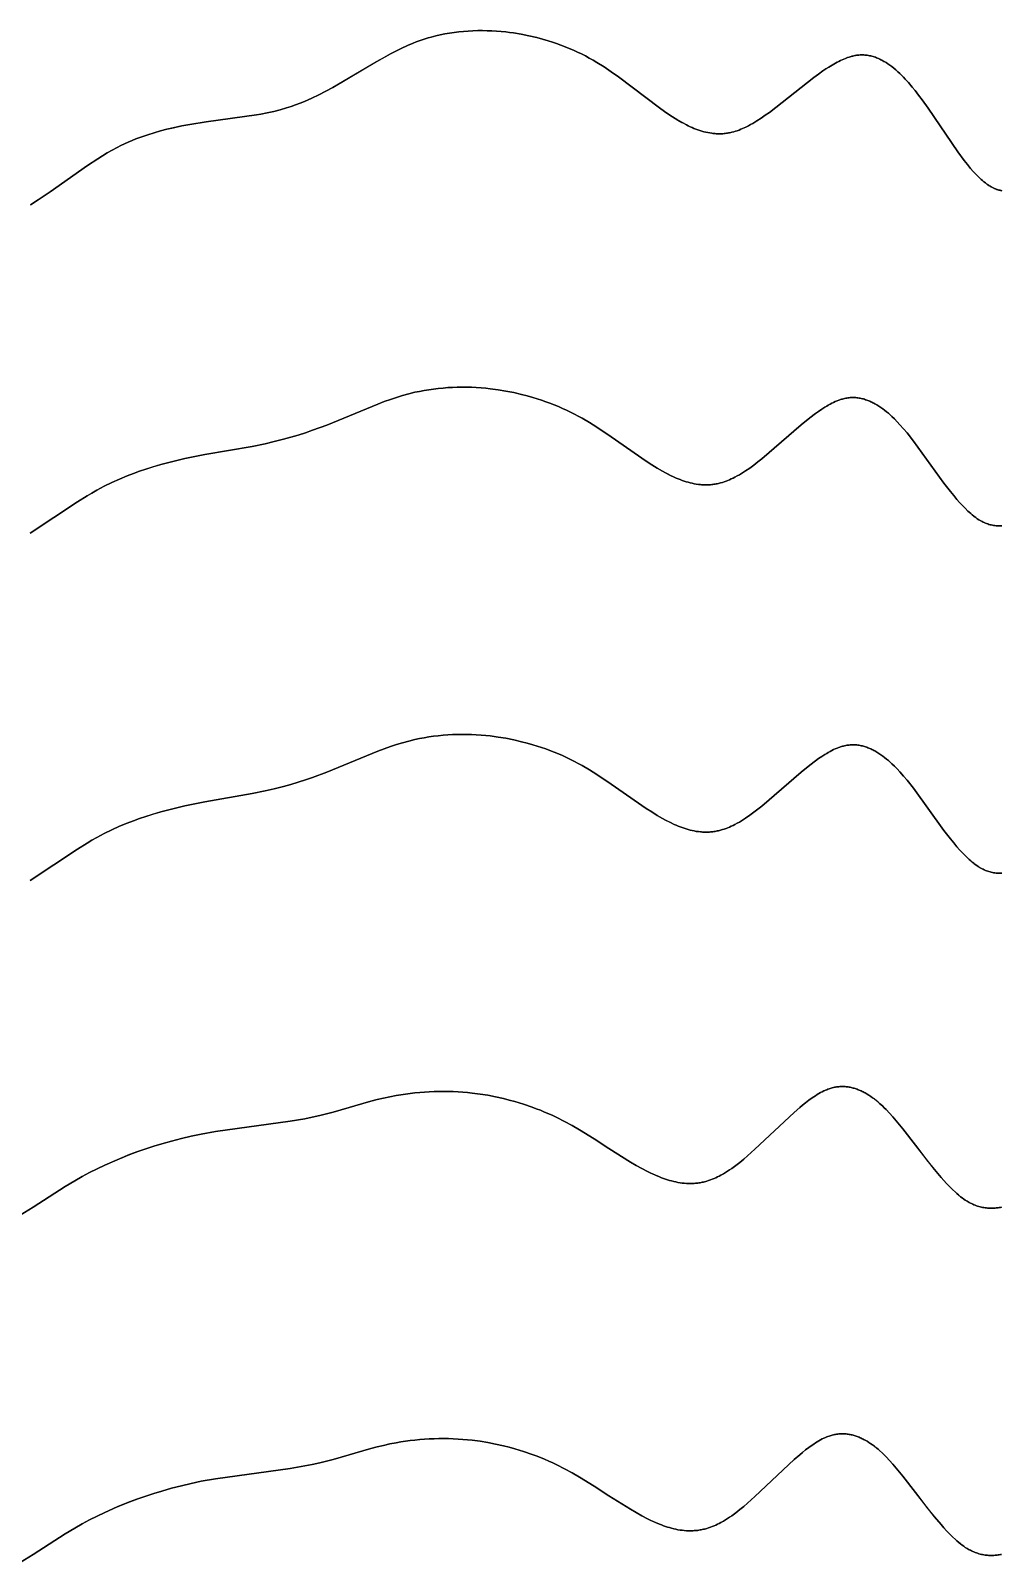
# Model space of a CAD drawing. Header units: feet. Extents: x 0 to 1.5, y 93.18 to 96.08.
# Drawn here: x 0.9375 to 1.125, y 95.3864 to 95.6825 of the extents above; entities that cross this region are included whole.
import ezdxf

# ---------------------------------------------------------------- set-up
doc = ezdxf.new("R2010")
doc.units = ezdxf.units.FT
doc.header["$MEASUREMENT"] = 0
doc.layers.add('Default', color=7, linetype='Continuous', true_color=0x000000)

msp = doc.modelspace()

# ---------------------------------------------------------------- linework, layer by layer
at = {"layer": 'Default'}
for points in [[(0.93744, 95.64878), (0.93898, 95.64976), (0.94126, 95.65129), (0.94851, 95.65638), (0.95045, 95.65767), (0.95136, 95.65825), (0.95229, 95.65881), (0.95323, 95.65935), (0.95418, 95.65987), (0.9549, 95.66023), (0.95562, 95.66058), (0.95636, 95.66091), (0.9571, 95.66123), (0.95784, 95.66153), (0.95859, 95.66181), (0.95935, 95.66208), (0.96011, 95.66234), (0.96133, 95.66272), (0.96256, 95.66307), (0.96379, 95.66339), (0.96512, 95.6637), (0.96669, 95.66404), (0.96826, 95.66433), (0.97142, 95.66485), (0.98111, 95.66619), (0.98196, 95.66633), (0.98321, 95.66657), (0.98446, 95.66685), (0.98569, 95.66716), (0.98692, 95.66752), (0.9878, 95.6678), (0.98867, 95.6681), (0.98953, 95.66842), (0.99038, 95.66877), (0.99109, 95.66907), (0.99179, 95.66938), (0.99317, 95.67004), (0.99452, 95.67073), (0.99587, 95.67147), (1.00431, 95.67646), (1.00611, 95.67748), (1.00701, 95.67797), (1.00793, 95.67845), (1.00909, 95.67903), (1.01027, 95.67956), (1.01141, 95.68004), (1.01198, 95.68026), (1.01255, 95.68047), (1.01313, 95.68067), (1.01371, 95.68086), (1.0143, 95.68104), (1.01489, 95.68121), (1.01575, 95.68143), (1.01663, 95.68164), (1.01751, 95.68181), (1.01841, 95.68197), (1.01931, 95.6821), (1.02021, 95.68221), (1.02112, 95.6823), (1.02203, 95.68237), (1.02294, 95.68242), (1.02386, 95.68245), (1.02477, 95.68245), (1.02568, 95.68244), (1.02658, 95.68241), (1.02748, 95.68236), (1.02838, 95.68228), (1.02927, 95.6822), (1.03001, 95.6821), (1.03076, 95.682), (1.03224, 95.68176), (1.03375, 95.68145), (1.03525, 95.6811), (1.03635, 95.68081), (1.03744, 95.68049), (1.03827, 95.68023), (1.03909, 95.67995), (1.03991, 95.67966), (1.04073, 95.67935), (1.04153, 95.67903), (1.04233, 95.67868), (1.04312, 95.67832), (1.0439, 95.67794), (1.04466, 95.67756), (1.0454, 95.67716), (1.04613, 95.67674), (1.04685, 95.67632), (1.04827, 95.67543), (1.04966, 95.6745), (1.05102, 95.67354), (1.05894, 95.66756), (1.05995, 95.66683), (1.06098, 95.66613), (1.062, 95.66547), (1.06251, 95.66516), (1.06331, 95.6647), (1.06346, 95.66461), (1.06417, 95.66424), (1.06453, 95.66406), (1.06489, 95.66389), (1.06526, 95.66373), (1.06563, 95.66357), (1.066, 95.66342), (1.06637, 95.66328), (1.06675, 95.66315), (1.06714, 95.66303), (1.06752, 95.66292), (1.06791, 95.66283), (1.0683, 95.66274), (1.0687, 95.66267), (1.0691, 95.66261), (1.0693, 95.66259), (1.0695, 95.66256), (1.06971, 95.66255), (1.06993, 95.66253), (1.07015, 95.66252), (1.07037, 95.66252), (1.07058, 95.66252), (1.0708, 95.66252), (1.07102, 95.66253), (1.07123, 95.66254), (1.07145, 95.66256), (1.07166, 95.66258), (1.07188, 95.66261), (1.07209, 95.66264), (1.0723, 95.66268), (1.07252, 95.66272), (1.07273, 95.66276), (1.07295, 95.66281), (1.0733, 95.66291), (1.07364, 95.66301), (1.07399, 95.66312), (1.07433, 95.66324), (1.07467, 95.66338), (1.075, 95.66352), (1.07533, 95.66366), (1.07566, 95.66382), (1.07616, 95.66407), (1.07656, 95.66429), (1.07697, 95.66452), (1.07738, 95.66476), (1.07779, 95.66501), (1.0786, 95.66554), (1.0794, 95.66609), (1.08019, 95.66666), (1.0888, 95.67342), (1.08966, 95.67405), (1.09053, 95.67466), (1.0911, 95.67504), (1.09168, 95.67542), (1.0923, 95.6758), (1.09294, 95.67616), (1.09326, 95.67634), (1.09359, 95.67651), (1.09391, 95.67667), (1.09424, 95.67682), (1.09458, 95.67697), (1.09492, 95.6771), (1.09526, 95.67723), (1.09561, 95.67735), (1.09578, 95.67741), (1.09596, 95.67746), (1.09614, 95.67751), (1.09632, 95.67755), (1.0965, 95.67759), (1.09668, 95.67763), (1.09685, 95.67766), (1.09703, 95.67769), (1.09727, 95.67772), (1.0975, 95.67774), (1.09773, 95.67776), (1.09796, 95.67776), (1.09819, 95.67776), (1.09842, 95.67776), (1.09865, 95.67774), (1.09888, 95.67772), (1.0991, 95.67769), (1.09933, 95.67766), (1.09955, 95.67761), (1.09978, 95.67756), (1.1, 95.67751), (1.10022, 95.67744), (1.10044, 95.67737), (1.10067, 95.6773), (1.10088, 95.67722), (1.10109, 95.67713), (1.1013, 95.67704), (1.10151, 95.67695), (1.10172, 95.67684), (1.10192, 95.67674), (1.10212, 95.67663), (1.10232, 95.67652), (1.10252, 95.6764), (1.10272, 95.67628), (1.1031, 95.67603), (1.10347, 95.67576), (1.10384, 95.67549), (1.10424, 95.67518), (1.10462, 95.67485), (1.10501, 95.67452), (1.10538, 95.67417), (1.10574, 95.67382), (1.1061, 95.67346), (1.10645, 95.6731), (1.10708, 95.6724), (1.1078, 95.67156), (1.10834, 95.67089), (1.10902, 95.67001), (1.10969, 95.66911), (1.11084, 95.66748), (1.11657, 95.65904), (1.1178, 95.65738), (1.11843, 95.65659), (1.11907, 95.65583), (1.11957, 95.65526), (1.12008, 95.65471), (1.12058, 95.65421), (1.12084, 95.65396), (1.1211, 95.65371), (1.12137, 95.65348), (1.12164, 95.65325), (1.12192, 95.65302), (1.12221, 95.65281), (1.12232, 95.65273), (1.12259, 95.65255), (1.12273, 95.65246), (1.12287, 95.65237), (1.12301, 95.65229), (1.12316, 95.65221), (1.12331, 95.65213), (1.12345, 95.65205), (1.12366, 95.65196), (1.12377, 95.65191), (1.12387, 95.65187), (1.12398, 95.65182), (1.12409, 95.65178), (1.1242, 95.65175), (1.1243, 95.65171), (1.12441, 95.65168), (1.12452, 95.65164), (1.12463, 95.65161), (1.12474, 95.65159), (1.12485, 95.65156), (1.12496, 95.65154), (1.12507, 95.65152)], [(1.12507, 95.65152), (1.12496, 95.65154), (1.12485, 95.65156), (1.12474, 95.65159), (1.12463, 95.65161), (1.12452, 95.65164), (1.12441, 95.65168), (1.1243, 95.65171), (1.1242, 95.65175), (1.12409, 95.65178), (1.12398, 95.65182), (1.12387, 95.65187), (1.12377, 95.65191), (1.12366, 95.65196), (1.12345, 95.65205), (1.12331, 95.65213), (1.12316, 95.65221), (1.12301, 95.65229), (1.12287, 95.65237), (1.12273, 95.65246), (1.12259, 95.65255), (1.12232, 95.65273), (1.12221, 95.65281), (1.12192, 95.65302), (1.12164, 95.65325), (1.12137, 95.65348), (1.1211, 95.65371), (1.12084, 95.65396), (1.12058, 95.65421), (1.12008, 95.65471), (1.11957, 95.65526), (1.11907, 95.65583), (1.11843, 95.65659), (1.1178, 95.65738), (1.11657, 95.65904), (1.11084, 95.66748), (1.10969, 95.66911), (1.10902, 95.67001), (1.10834, 95.67089), (1.1078, 95.67156), (1.10708, 95.6724), (1.10645, 95.6731), (1.1061, 95.67346), (1.10574, 95.67382), (1.10538, 95.67417), (1.10501, 95.67452), (1.10462, 95.67485), (1.10424, 95.67518), (1.10384, 95.67549), (1.10347, 95.67576), (1.1031, 95.67603), (1.10272, 95.67628), (1.10252, 95.6764), (1.10232, 95.67652), (1.10212, 95.67663), (1.10192, 95.67674), (1.10172, 95.67684), (1.10151, 95.67695), (1.1013, 95.67704), (1.10109, 95.67713), (1.10088, 95.67722), (1.10067, 95.6773), (1.10044, 95.67737), (1.10022, 95.67744), (1.1, 95.67751), (1.09978, 95.67756), (1.09955, 95.67761), (1.09933, 95.67766), (1.0991, 95.67769), (1.09888, 95.67772), (1.09865, 95.67774), (1.09842, 95.67776), (1.09819, 95.67776), (1.09796, 95.67776), (1.09773, 95.67776), (1.0975, 95.67774), (1.09727, 95.67772), (1.09703, 95.67769), (1.09685, 95.67766), (1.09668, 95.67763), (1.0965, 95.67759), (1.09632, 95.67755), (1.09614, 95.67751), (1.09596, 95.67746), (1.09578, 95.67741), (1.09561, 95.67735), (1.09526, 95.67723), (1.09492, 95.6771), (1.09458, 95.67697), (1.09424, 95.67682), (1.09391, 95.67667), (1.09359, 95.67651), (1.09326, 95.67634), (1.09294, 95.67616), (1.0923, 95.6758), (1.09168, 95.67542), (1.0911, 95.67504), (1.09053, 95.67466), (1.08966, 95.67405), (1.0888, 95.67342), (1.08019, 95.66666), (1.0794, 95.66609), (1.0786, 95.66554), (1.07779, 95.66501), (1.07738, 95.66476), (1.07697, 95.66452), (1.07656, 95.66429), (1.07616, 95.66407), (1.07566, 95.66382), (1.07533, 95.66366), (1.075, 95.66352), (1.07467, 95.66338), (1.07433, 95.66324), (1.07399, 95.66312), (1.07364, 95.66301), (1.0733, 95.66291), (1.07295, 95.66281), (1.07273, 95.66276), (1.07252, 95.66272), (1.0723, 95.66268), (1.07209, 95.66264), (1.07188, 95.66261), (1.07166, 95.66258), (1.07145, 95.66256), (1.07123, 95.66254), (1.07102, 95.66253), (1.0708, 95.66252), (1.07058, 95.66252), (1.07037, 95.66252), (1.07015, 95.66252), (1.06993, 95.66253), (1.06971, 95.66255), (1.0695, 95.66256), (1.0693, 95.66259), (1.0691, 95.66261), (1.0687, 95.66267), (1.0683, 95.66274), (1.06791, 95.66283), (1.06752, 95.66292), (1.06714, 95.66303), (1.06675, 95.66315), (1.06637, 95.66328), (1.066, 95.66342), (1.06563, 95.66357), (1.06526, 95.66373), (1.06489, 95.66389), (1.06453, 95.66406), (1.06417, 95.66424), (1.06346, 95.66461), (1.06301, 95.66486), (1.06251, 95.66516), (1.062, 95.66547), (1.06098, 95.66613), (1.05995, 95.66683), (1.05894, 95.66756), (1.05102, 95.67354), (1.04966, 95.6745), (1.04827, 95.67543), (1.04685, 95.67632), (1.04613, 95.67674), (1.0454, 95.67716), (1.04466, 95.67756), (1.0439, 95.67794), (1.04312, 95.67832), (1.04233, 95.67868), (1.04153, 95.67903), (1.04073, 95.67935), (1.03991, 95.67966), (1.03909, 95.67995), (1.03827, 95.68023), (1.03744, 95.68049), (1.03635, 95.68081), (1.03525, 95.6811), (1.03375, 95.68145), (1.03224, 95.68176), (1.03076, 95.682), (1.03001, 95.6821), (1.02927, 95.6822), (1.02838, 95.68228), (1.02748, 95.68236), (1.02658, 95.68241), (1.02568, 95.68244), (1.02477, 95.68245), (1.02386, 95.68245), (1.02294, 95.68242), (1.02203, 95.68237), (1.02112, 95.6823), (1.02021, 95.68221), (1.01931, 95.6821), (1.01841, 95.68197), (1.01751, 95.68181), (1.01663, 95.68164), (1.01575, 95.68143), (1.01489, 95.68121), (1.0143, 95.68104), (1.01371, 95.68086), (1.01313, 95.68067), (1.01255, 95.68047), (1.01198, 95.68026), (1.01141, 95.68004), (1.01027, 95.67956), (1.00909, 95.67903), (1.00793, 95.67845), (1.00701, 95.67797), (1.00611, 95.67748), (1.00352, 95.676), (0.99587, 95.67147), (0.99452, 95.67073), (0.99317, 95.67004), (0.99179, 95.66938), (0.99109, 95.66907), (0.99038, 95.66877), (0.98953, 95.66842), (0.98867, 95.6681), (0.9878, 95.6678), (0.98692, 95.66752), (0.98569, 95.66716), (0.98446, 95.66685), (0.98321, 95.66657), (0.98196, 95.66633), (0.98111, 95.66619), (0.97142, 95.66485), (0.96826, 95.66433), (0.96669, 95.66404), (0.96503, 95.66368), (0.96379, 95.66339), (0.96256, 95.66307), (0.96133, 95.66272), (0.96011, 95.66234), (0.95935, 95.66208), (0.95859, 95.66181), (0.95784, 95.66153), (0.9571, 95.66123), (0.95636, 95.66091), (0.95562, 95.66058), (0.9549, 95.66023), (0.95418, 95.65987), (0.95323, 95.65935), (0.95229, 95.65881), (0.95136, 95.65825), (0.95045, 95.65767), (0.94851, 95.65638), (0.94126, 95.65129), (0.93898, 95.64976), (0.93744, 95.64878)], [(0.93738, 95.58532), (0.94656, 95.59137), (0.94839, 95.59253), (0.94932, 95.59309), (0.95026, 95.59363), (0.95098, 95.59402), (0.9517, 95.5944), (0.95315, 95.59511), (0.95463, 95.59578), (0.95613, 95.5964), (0.95734, 95.59686), (0.95855, 95.5973), (0.95977, 95.5977), (0.96108, 95.59812), (0.96263, 95.59857), (0.96418, 95.59899), (0.96731, 95.59974), (0.97116, 95.60052), (0.98029, 95.60211), (0.98279, 95.60262), (0.98456, 95.60302), (0.98631, 95.60347), (0.98777, 95.60387), (0.98919, 95.6043), (0.99058, 95.60475), (0.99196, 95.60522), (0.99471, 95.60623), (1.00457, 95.61028), (1.00577, 95.61075), (1.00699, 95.61119), (1.00816, 95.61158), (1.00934, 95.61194), (1.01053, 95.61226), (1.01174, 95.61255), (1.01262, 95.61274), (1.01351, 95.6129), (1.01441, 95.61305), (1.01532, 95.61318), (1.01623, 95.61329), (1.01715, 95.61338), (1.01807, 95.61345), (1.01899, 95.6135), (1.01991, 95.61353), (1.02083, 95.61354), (1.02175, 95.61354), (1.02267, 95.61352), (1.02358, 95.61348), (1.02449, 95.61342), (1.0254, 95.61334), (1.02629, 95.61324), (1.02779, 95.61304), (1.02928, 95.6128), (1.0308, 95.61249), (1.0323, 95.61214), (1.03341, 95.61186), (1.03451, 95.61154), (1.03617, 95.61102), (1.03699, 95.61074), (1.03781, 95.61044), (1.03862, 95.61012), (1.03943, 95.60979), (1.04023, 95.60945), (1.04102, 95.60909), (1.04178, 95.60872), (1.04253, 95.60833), (1.04327, 95.60794), (1.04401, 95.60753), (1.04545, 95.60669), (1.04686, 95.60581), (1.04964, 95.60396), (1.05642, 95.59924), (1.05747, 95.59856), (1.05853, 95.5979), (1.05958, 95.59729), (1.06011, 95.597), (1.06094, 95.59657), (1.06109, 95.59649), (1.06183, 95.59615), (1.0622, 95.59598), (1.06257, 95.59583), (1.06295, 95.59568), (1.06333, 95.59553), (1.06372, 95.5954), (1.0641, 95.59528), (1.06449, 95.59516), (1.06488, 95.59505), (1.06528, 95.59496), (1.06568, 95.59488), (1.06608, 95.59481), (1.06648, 95.59475), (1.06688, 95.59471), (1.06709, 95.59469), (1.06729, 95.59468), (1.06751, 95.59466), (1.06773, 95.59466), (1.06795, 95.59466), (1.06817, 95.59466), (1.06839, 95.59467), (1.06861, 95.59468), (1.06883, 95.59469), (1.06905, 95.59471), (1.06927, 95.59474), (1.06948, 95.59477), (1.0697, 95.5948), (1.06992, 95.59484), (1.07013, 95.59488), (1.07035, 95.59493), (1.07056, 95.59498), (1.07078, 95.59504), (1.07113, 95.59514), (1.07148, 95.59525), (1.07182, 95.59537), (1.07216, 95.5955), (1.0725, 95.59565), (1.07284, 95.5958), (1.07317, 95.59595), (1.07349, 95.59612), (1.07399, 95.59638), (1.07439, 95.59661), (1.07479, 95.59685), (1.0752, 95.59711), (1.0756, 95.59737), (1.0764, 95.59792), (1.07719, 95.5985), (1.07797, 95.5991), (1.07872, 95.59971), (1.08634, 95.60625), (1.08801, 95.60761), (1.08911, 95.60845), (1.08969, 95.60886), (1.0903, 95.60928), (1.09093, 95.60969), (1.09126, 95.60988), (1.09158, 95.61007), (1.09191, 95.61026), (1.09225, 95.61043), (1.09259, 95.6106), (1.09293, 95.61075), (1.09327, 95.6109), (1.09361, 95.61103), (1.09378, 95.61109), (1.09395, 95.61115), (1.09412, 95.6112), (1.09429, 95.61125), (1.09451, 95.61131), (1.09472, 95.61136), (1.09493, 95.6114), (1.09515, 95.61144), (1.09536, 95.61147), (1.09558, 95.6115), (1.09579, 95.61152), (1.09601, 95.61153), (1.09622, 95.61154), (1.09644, 95.61154), (1.09665, 95.61153), (1.09687, 95.61152), (1.09709, 95.6115), (1.0973, 95.61147), (1.09752, 95.61144), (1.09774, 95.6114), (1.09795, 95.61136), (1.09816, 95.61131), (1.09837, 95.61126), (1.09858, 95.6112), (1.09879, 95.61113), (1.09899, 95.61106), (1.09919, 95.61098), (1.09939, 95.61091), (1.09959, 95.61082), (1.09979, 95.61073), (1.09999, 95.61064), (1.10018, 95.61054), (1.10037, 95.61044), (1.10056, 95.61034), (1.10094, 95.61013), (1.10133, 95.60988), (1.10172, 95.60963), (1.10209, 95.60936), (1.10246, 95.60908), (1.10283, 95.60879), (1.10318, 95.60849), (1.10353, 95.60819), (1.10387, 95.60788), (1.10433, 95.60744), (1.10488, 95.60687), (1.10542, 95.60629), (1.10611, 95.6055), (1.10678, 95.60469), (1.108, 95.60314), (1.11392, 95.59498), (1.11516, 95.59337), (1.11579, 95.59259), (1.11642, 95.59184), (1.11694, 95.59125), (1.11747, 95.59068), (1.11799, 95.59014), (1.11853, 95.58961), (1.11881, 95.58936), (1.11909, 95.58911), (1.11938, 95.58886), (1.11967, 95.58863), (1.11978, 95.58854), (1.12006, 95.58833), (1.12035, 95.58813), (1.12065, 95.58793), (1.1208, 95.58784), (1.12106, 95.58769), (1.12127, 95.58758), (1.12148, 95.58747), (1.1217, 95.58737), (1.12191, 95.58728), (1.12213, 95.58719), (1.12236, 95.58711), (1.12258, 95.58703), (1.12281, 95.58697), (1.12304, 95.58691), (1.12328, 95.58686), (1.12351, 95.58681), (1.12374, 95.58678), (1.12398, 95.58675), (1.12422, 95.58673), (1.12445, 95.58672), (1.12469, 95.58672), (1.12491, 95.58672), (1.12512, 95.58673)], [(1.12512, 95.58673), (1.12491, 95.58672), (1.12469, 95.58672), (1.12445, 95.58672), (1.12422, 95.58673), (1.12398, 95.58675), (1.12374, 95.58678), (1.12351, 95.58681), (1.12328, 95.58686), (1.12304, 95.58691), (1.12281, 95.58697), (1.12258, 95.58703), (1.12236, 95.58711), (1.12213, 95.58719), (1.12191, 95.58728), (1.1217, 95.58737), (1.12148, 95.58747), (1.12127, 95.58758), (1.12106, 95.58769), (1.1208, 95.58784), (1.12065, 95.58793), (1.12035, 95.58813), (1.12006, 95.58833), (1.11978, 95.58854), (1.11967, 95.58863), (1.11938, 95.58886), (1.11909, 95.58911), (1.11881, 95.58936), (1.11853, 95.58961), (1.11799, 95.59014), (1.11747, 95.59068), (1.11694, 95.59125), (1.11642, 95.59184), (1.11579, 95.59259), (1.11516, 95.59337), (1.11392, 95.59498), (1.108, 95.60314), (1.10678, 95.60469), (1.10611, 95.6055), (1.10542, 95.60629), (1.10488, 95.60687), (1.10433, 95.60744), (1.10387, 95.60788), (1.10353, 95.60819), (1.10318, 95.60849), (1.10283, 95.60879), (1.10246, 95.60908), (1.10209, 95.60936), (1.10172, 95.60963), (1.10133, 95.60988), (1.10094, 95.61013), (1.10056, 95.61034), (1.10037, 95.61044), (1.10018, 95.61054), (1.09999, 95.61064), (1.09979, 95.61073), (1.09959, 95.61082), (1.09939, 95.61091), (1.09919, 95.61098), (1.09899, 95.61106), (1.09879, 95.61113), (1.09858, 95.6112), (1.09837, 95.61126), (1.09816, 95.61131), (1.09795, 95.61136), (1.09774, 95.6114), (1.09752, 95.61144), (1.0973, 95.61147), (1.09709, 95.6115), (1.09687, 95.61152), (1.09665, 95.61153), (1.09644, 95.61154), (1.09622, 95.61154), (1.09601, 95.61153), (1.09579, 95.61152), (1.09558, 95.6115), (1.09536, 95.61147), (1.09515, 95.61144), (1.09493, 95.6114), (1.09472, 95.61136), (1.09451, 95.61131), (1.09429, 95.61125), (1.09412, 95.6112), (1.09395, 95.61115), (1.09378, 95.61109), (1.09361, 95.61103), (1.09327, 95.6109), (1.09293, 95.61075), (1.09259, 95.6106), (1.09225, 95.61043), (1.09191, 95.61026), (1.09158, 95.61007), (1.09126, 95.60988), (1.09093, 95.60969), (1.0903, 95.60928), (1.08969, 95.60886), (1.08911, 95.60845), (1.08801, 95.60761), (1.08634, 95.60625), (1.07872, 95.59971), (1.07797, 95.5991), (1.07719, 95.5985), (1.0764, 95.59792), (1.0756, 95.59737), (1.0752, 95.59711), (1.07479, 95.59685), (1.07439, 95.59661), (1.07399, 95.59638), (1.07349, 95.59612), (1.07317, 95.59595), (1.07284, 95.5958), (1.0725, 95.59565), (1.07216, 95.5955), (1.07182, 95.59537), (1.07148, 95.59525), (1.07113, 95.59514), (1.07078, 95.59504), (1.07056, 95.59498), (1.07035, 95.59493), (1.07013, 95.59488), (1.06992, 95.59484), (1.0697, 95.5948), (1.06948, 95.59477), (1.06927, 95.59474), (1.06905, 95.59471), (1.06883, 95.59469), (1.06861, 95.59468), (1.06839, 95.59467), (1.06817, 95.59466), (1.06795, 95.59466), (1.06773, 95.59466), (1.06751, 95.59466), (1.06729, 95.59468), (1.06709, 95.59469), (1.06688, 95.59471), (1.06648, 95.59475), (1.06608, 95.59481), (1.06568, 95.59488), (1.06528, 95.59496), (1.06488, 95.59505), (1.06449, 95.59516), (1.0641, 95.59528), (1.06372, 95.5954), (1.06333, 95.59553), (1.06295, 95.59568), (1.06257, 95.59583), (1.0622, 95.59598), (1.06183, 95.59615), (1.06109, 95.59649), (1.06063, 95.59672), (1.06011, 95.597), (1.05958, 95.59729), (1.05853, 95.5979), (1.05747, 95.59856), (1.05642, 95.59924), (1.04964, 95.60396), (1.04686, 95.60581), (1.04545, 95.60669), (1.04401, 95.60753), (1.04327, 95.60794), (1.04253, 95.60833), (1.04178, 95.60872), (1.04102, 95.60909), (1.04023, 95.60945), (1.03943, 95.60979), (1.03862, 95.61012), (1.03781, 95.61044), (1.03699, 95.61074), (1.03617, 95.61102), (1.03451, 95.61154), (1.03341, 95.61186), (1.0323, 95.61214), (1.0308, 95.61249), (1.02928, 95.6128), (1.02779, 95.61304), (1.02629, 95.61324), (1.0254, 95.61334), (1.02449, 95.61342), (1.02358, 95.61348), (1.02267, 95.61352), (1.02175, 95.61354), (1.02083, 95.61354), (1.01991, 95.61353), (1.01899, 95.6135), (1.01807, 95.61345), (1.01715, 95.61338), (1.01623, 95.61329), (1.01532, 95.61318), (1.01441, 95.61305), (1.01351, 95.6129), (1.01262, 95.61274), (1.01174, 95.61255), (1.01053, 95.61226), (1.00934, 95.61194), (1.00816, 95.61158), (1.00699, 95.61119), (1.00577, 95.61075), (1.00457, 95.61028), (0.99471, 95.60623), (0.99196, 95.60522), (0.99058, 95.60475), (0.98919, 95.6043), (0.98777, 95.60387), (0.98631, 95.60347), (0.98456, 95.60302), (0.98279, 95.60262), (0.98029, 95.60211), (0.97116, 95.60052), (0.96731, 95.59974), (0.96418, 95.59899), (0.96263, 95.59857), (0.961, 95.59809), (0.95977, 95.5977), (0.95855, 95.5973), (0.95734, 95.59686), (0.95613, 95.5964), (0.95463, 95.59578), (0.95315, 95.59511), (0.9517, 95.5944), (0.95098, 95.59402), (0.95026, 95.59363), (0.94932, 95.59309), (0.94839, 95.59253), (0.94656, 95.59137), (0.93738, 95.58532)], [(0.93738, 95.51821), (0.94656, 95.52425), (0.94839, 95.52542), (0.94932, 95.52598), (0.95026, 95.52652), (0.95098, 95.52691), (0.9517, 95.52729), (0.95315, 95.528), (0.95463, 95.52867), (0.95613, 95.52929), (0.95734, 95.52975), (0.95855, 95.53018), (0.95977, 95.53059), (0.96108, 95.531), (0.96263, 95.53145), (0.96418, 95.53187), (0.96731, 95.53262), (0.97116, 95.53341), (0.98029, 95.535), (0.98279, 95.5355), (0.98456, 95.53591), (0.98631, 95.53636), (0.98777, 95.53676), (0.98919, 95.53719), (0.99058, 95.53764), (0.99196, 95.53811), (0.99471, 95.53912), (1.00457, 95.54317), (1.00577, 95.54363), (1.00699, 95.54407), (1.00816, 95.54446), (1.00934, 95.54482), (1.01053, 95.54515), (1.01174, 95.54544), (1.01262, 95.54562), (1.01351, 95.54579), (1.01441, 95.54594), (1.01532, 95.54607), (1.01623, 95.54617), (1.01715, 95.54626), (1.01807, 95.54633), (1.01899, 95.54639), (1.01991, 95.54642), (1.02083, 95.54643), (1.02175, 95.54643), (1.02267, 95.5464), (1.02358, 95.54636), (1.02449, 95.5463), (1.0254, 95.54623), (1.02629, 95.54613), (1.02779, 95.54593), (1.02928, 95.54568), (1.0308, 95.54538), (1.0323, 95.54503), (1.03341, 95.54474), (1.03451, 95.54443), (1.03617, 95.54391), (1.03699, 95.54363), (1.03781, 95.54333), (1.03862, 95.54301), (1.03943, 95.54268), (1.04023, 95.54234), (1.04102, 95.54197), (1.04178, 95.5416), (1.04253, 95.54122), (1.04327, 95.54083), (1.04401, 95.54042), (1.04545, 95.53958), (1.04686, 95.53869), (1.04964, 95.53684), (1.05642, 95.53212), (1.05747, 95.53144), (1.05853, 95.53079), (1.05958, 95.53018), (1.06011, 95.52989), (1.06094, 95.52946), (1.06109, 95.52938), (1.06183, 95.52903), (1.0622, 95.52887), (1.06257, 95.52871), (1.06295, 95.52856), (1.06333, 95.52842), (1.06372, 95.52829), (1.0641, 95.52816), (1.06449, 95.52805), (1.06488, 95.52794), (1.06528, 95.52785), (1.06568, 95.52777), (1.06608, 95.5277), (1.06648, 95.52764), (1.06688, 95.52759), (1.06709, 95.52758), (1.06729, 95.52756), (1.06751, 95.52755), (1.06773, 95.52755), (1.06795, 95.52754), (1.06817, 95.52755), (1.06839, 95.52755), (1.06861, 95.52757), (1.06883, 95.52758), (1.06905, 95.5276), (1.06927, 95.52763), (1.06948, 95.52765), (1.0697, 95.52769), (1.06992, 95.52773), (1.07013, 95.52777), (1.07035, 95.52782), (1.07056, 95.52787), (1.07078, 95.52792), (1.07113, 95.52803), (1.07148, 95.52814), (1.07182, 95.52826), (1.07216, 95.52839), (1.0725, 95.52853), (1.07284, 95.52868), (1.07317, 95.52884), (1.07349, 95.529), (1.07399, 95.52927), (1.07439, 95.5295), (1.07479, 95.52974), (1.0752, 95.52999), (1.0756, 95.53026), (1.0764, 95.53081), (1.07719, 95.53139), (1.07797, 95.53199), (1.07872, 95.53259), (1.08634, 95.53914), (1.08801, 95.5405), (1.08911, 95.54134), (1.08969, 95.54175), (1.0903, 95.54217), (1.09093, 95.54257), (1.09126, 95.54277), (1.09158, 95.54296), (1.09191, 95.54314), (1.09225, 95.54332), (1.09259, 95.54349), (1.09293, 95.54364), (1.09327, 95.54379), (1.09361, 95.54392), (1.09378, 95.54398), (1.09395, 95.54404), (1.09412, 95.54409), (1.09429, 95.54414), (1.09451, 95.54419), (1.09472, 95.54425), (1.09493, 95.54429), (1.09515, 95.54433), (1.09536, 95.54436), (1.09558, 95.54438), (1.09579, 95.5444), (1.09601, 95.54442), (1.09622, 95.54442), (1.09644, 95.54442), (1.09665, 95.54442), (1.09687, 95.54441), (1.09709, 95.54439), (1.0973, 95.54436), (1.09752, 95.54433), (1.09774, 95.54429), (1.09795, 95.54425), (1.09816, 95.5442), (1.09837, 95.54414), (1.09858, 95.54408), (1.09879, 95.54402), (1.09899, 95.54395), (1.09919, 95.54387), (1.09939, 95.54379), (1.09959, 95.54371), (1.09979, 95.54362), (1.09999, 95.54353), (1.10018, 95.54343), (1.10037, 95.54333), (1.10056, 95.54323), (1.10094, 95.54301), (1.10133, 95.54277), (1.10172, 95.54251), (1.10209, 95.54224), (1.10246, 95.54197), (1.10283, 95.54168), (1.10318, 95.54138), (1.10353, 95.54108), (1.10387, 95.54076), (1.10433, 95.54032), (1.10488, 95.53976), (1.10542, 95.53918), (1.10611, 95.53839), (1.10678, 95.53758), (1.108, 95.53603), (1.11392, 95.52787), (1.11516, 95.52626), (1.11579, 95.52548), (1.11642, 95.52473), (1.11694, 95.52414), (1.11747, 95.52357), (1.11799, 95.52303), (1.11853, 95.5225), (1.11881, 95.52224), (1.11909, 95.52199), (1.11938, 95.52175), (1.11967, 95.52152), (1.11978, 95.52143), (1.12006, 95.52122), (1.12035, 95.52102), (1.12065, 95.52082), (1.1208, 95.52073), (1.12106, 95.52058), (1.12127, 95.52047), (1.12148, 95.52036), (1.1217, 95.52026), (1.12191, 95.52016), (1.12213, 95.52008), (1.12236, 95.52), (1.12258, 95.51992), (1.12281, 95.51986), (1.12304, 95.5198), (1.12328, 95.51975), (1.12351, 95.5197), (1.12374, 95.51967), (1.12398, 95.51964), (1.12422, 95.51962), (1.12445, 95.51961), (1.12469, 95.5196), (1.12491, 95.51961), (1.12512, 95.51962)], [(1.12512, 95.51962), (1.12491, 95.51961), (1.12469, 95.5196), (1.12445, 95.51961), (1.12422, 95.51962), (1.12398, 95.51964), (1.12374, 95.51967), (1.12351, 95.5197), (1.12328, 95.51975), (1.12304, 95.5198), (1.12281, 95.51986), (1.12258, 95.51992), (1.12236, 95.52), (1.12213, 95.52008), (1.12191, 95.52016), (1.1217, 95.52026), (1.12148, 95.52036), (1.12127, 95.52047), (1.12106, 95.52058), (1.1208, 95.52073), (1.12065, 95.52082), (1.12035, 95.52102), (1.12006, 95.52122), (1.11978, 95.52143), (1.11967, 95.52152), (1.11938, 95.52175), (1.11909, 95.52199), (1.11881, 95.52224), (1.11853, 95.5225), (1.11799, 95.52303), (1.11747, 95.52357), (1.11694, 95.52414), (1.11642, 95.52473), (1.11579, 95.52548), (1.11516, 95.52626), (1.11392, 95.52787), (1.108, 95.53603), (1.10678, 95.53758), (1.10611, 95.53839), (1.10542, 95.53918), (1.10488, 95.53976), (1.10433, 95.54032), (1.10387, 95.54076), (1.10353, 95.54108), (1.10318, 95.54138), (1.10283, 95.54168), (1.10246, 95.54197), (1.10209, 95.54224), (1.10172, 95.54251), (1.10133, 95.54277), (1.10094, 95.54301), (1.10056, 95.54323), (1.10037, 95.54333), (1.10018, 95.54343), (1.09999, 95.54353), (1.09979, 95.54362), (1.09959, 95.54371), (1.09939, 95.54379), (1.09919, 95.54387), (1.09899, 95.54395), (1.09879, 95.54402), (1.09858, 95.54408), (1.09837, 95.54414), (1.09816, 95.5442), (1.09795, 95.54425), (1.09774, 95.54429), (1.09752, 95.54433), (1.0973, 95.54436), (1.09709, 95.54439), (1.09687, 95.54441), (1.09665, 95.54442), (1.09644, 95.54442), (1.09622, 95.54442), (1.09601, 95.54442), (1.09579, 95.5444), (1.09558, 95.54438), (1.09536, 95.54436), (1.09515, 95.54433), (1.09493, 95.54429), (1.09472, 95.54425), (1.09451, 95.54419), (1.09429, 95.54414), (1.09412, 95.54409), (1.09395, 95.54404), (1.09378, 95.54398), (1.09361, 95.54392), (1.09327, 95.54379), (1.09293, 95.54364), (1.09259, 95.54349), (1.09225, 95.54332), (1.09191, 95.54314), (1.09158, 95.54296), (1.09126, 95.54277), (1.09093, 95.54257), (1.0903, 95.54217), (1.08969, 95.54175), (1.08911, 95.54134), (1.08801, 95.5405), (1.08634, 95.53914), (1.07872, 95.53259), (1.07797, 95.53199), (1.07719, 95.53139), (1.0764, 95.53081), (1.0756, 95.53026), (1.0752, 95.52999), (1.07479, 95.52974), (1.07439, 95.5295), (1.07399, 95.52927), (1.07349, 95.529), (1.07317, 95.52884), (1.07284, 95.52868), (1.0725, 95.52853), (1.07216, 95.52839), (1.07182, 95.52826), (1.07148, 95.52814), (1.07113, 95.52803), (1.07078, 95.52792), (1.07056, 95.52787), (1.07035, 95.52782), (1.07013, 95.52777), (1.06992, 95.52773), (1.0697, 95.52769), (1.06948, 95.52765), (1.06927, 95.52763), (1.06905, 95.5276), (1.06883, 95.52758), (1.06861, 95.52757), (1.06839, 95.52755), (1.06817, 95.52755), (1.06795, 95.52754), (1.06773, 95.52755), (1.06751, 95.52755), (1.06729, 95.52756), (1.06709, 95.52758), (1.06688, 95.52759), (1.06648, 95.52764), (1.06608, 95.5277), (1.06568, 95.52777), (1.06528, 95.52785), (1.06488, 95.52794), (1.06449, 95.52805), (1.0641, 95.52816), (1.06372, 95.52829), (1.06333, 95.52842), (1.06295, 95.52856), (1.06257, 95.52871), (1.0622, 95.52887), (1.06183, 95.52903), (1.06109, 95.52938), (1.06063, 95.52961), (1.06011, 95.52989), (1.05958, 95.53018), (1.05853, 95.53079), (1.05747, 95.53144), (1.05642, 95.53212), (1.04964, 95.53684), (1.04686, 95.53869), (1.04545, 95.53958), (1.04401, 95.54042), (1.04327, 95.54083), (1.04253, 95.54122), (1.04178, 95.5416), (1.04102, 95.54197), (1.04023, 95.54234), (1.03943, 95.54268), (1.03862, 95.54301), (1.03781, 95.54333), (1.03699, 95.54363), (1.03617, 95.54391), (1.03451, 95.54443), (1.03341, 95.54474), (1.0323, 95.54503), (1.0308, 95.54538), (1.02928, 95.54568), (1.02779, 95.54593), (1.02629, 95.54613), (1.0254, 95.54623), (1.02449, 95.5463), (1.02358, 95.54636), (1.02267, 95.5464), (1.02175, 95.54643), (1.02083, 95.54643), (1.01991, 95.54642), (1.01899, 95.54639), (1.01807, 95.54633), (1.01715, 95.54626), (1.01623, 95.54617), (1.01532, 95.54607), (1.01441, 95.54594), (1.01351, 95.54579), (1.01262, 95.54562), (1.01174, 95.54544), (1.01053, 95.54515), (1.00934, 95.54482), (1.00816, 95.54446), (1.00699, 95.54407), (1.00577, 95.54363), (1.00457, 95.54317), (0.99471, 95.53912), (0.99196, 95.53811), (0.99058, 95.53764), (0.98919, 95.53719), (0.98777, 95.53676), (0.98631, 95.53636), (0.98456, 95.53591), (0.98279, 95.5355), (0.98029, 95.535), (0.97116, 95.53341), (0.96731, 95.53262), (0.96418, 95.53187), (0.96263, 95.53145), (0.961, 95.53098), (0.95977, 95.53059), (0.95855, 95.53018), (0.95734, 95.52975), (0.95613, 95.52929), (0.95463, 95.52867), (0.95315, 95.528), (0.9517, 95.52729), (0.95098, 95.52691), (0.95026, 95.52652), (0.94932, 95.52598), (0.94839, 95.52542), (0.94656, 95.52425), (0.93738, 95.51821)], [(0.93547, 95.45352), (0.93798, 95.45504), (0.94419, 95.45903), (0.94603, 95.46016), (0.94745, 95.46097), (0.94889, 95.46175), (0.95035, 95.46249), (0.95182, 95.46319), (0.9542, 95.46424), (0.95669, 95.46524), (0.95821, 95.4658), (0.95974, 95.46634), (0.96127, 95.46684), (0.96282, 95.46732), (0.96471, 95.46785), (0.96661, 95.46835), (0.96853, 95.46879), (0.97045, 95.46919), (0.97319, 95.46967), (0.98762, 95.47166), (0.99046, 95.47216), (0.9919, 95.47245), (0.99337, 95.47278), (0.99596, 95.47343), (1.00323, 95.47553), (1.00444, 95.47584), (1.00565, 95.47614), (1.00687, 95.4764), (1.0081, 95.47664), (1.009, 95.47679), (1.0099, 95.47693), (1.01081, 95.47705), (1.01173, 95.47716), (1.01265, 95.47725), (1.01358, 95.47732), (1.0145, 95.47738), (1.01543, 95.47741), (1.01636, 95.47744), (1.01729, 95.47744), (1.01822, 95.47743), (1.01914, 95.4774), (1.02006, 95.47736), (1.02098, 95.4773), (1.02189, 95.47722), (1.0228, 95.47712), (1.0243, 95.47692), (1.0258, 95.47668), (1.02731, 95.47638), (1.02882, 95.47604), (1.02993, 95.47576), (1.03103, 95.47546), (1.0327, 95.47495), (1.03435, 95.47439), (1.03517, 95.47409), (1.03598, 95.47378), (1.03678, 95.47344), (1.03758, 95.4731), (1.03835, 95.47275), (1.03911, 95.47238), (1.04061, 95.47162), (1.04208, 95.47082), (1.04352, 95.46999), (1.04636, 95.46824), (1.04919, 95.46642), (1.05337, 95.46378), (1.05446, 95.46314), (1.05555, 95.46254), (1.05664, 95.46196), (1.05718, 95.4617), (1.05805, 95.4613), (1.0582, 95.46123), (1.05896, 95.46091), (1.05935, 95.46076), (1.05973, 95.46061), (1.06012, 95.46048), (1.06052, 95.46035), (1.06091, 95.46023), (1.06131, 95.46012), (1.06171, 95.46002), (1.06211, 95.45993), (1.06252, 95.45984), (1.06293, 95.45978), (1.06334, 95.45972), (1.06375, 95.45967), (1.06416, 95.45964), (1.06457, 95.45963), (1.0648, 95.45962), (1.06502, 95.45962), (1.06525, 95.45963), (1.06547, 95.45964), (1.06569, 95.45965), (1.06592, 95.45967), (1.06614, 95.45969), (1.06636, 95.45972), (1.06658, 95.45975), (1.0668, 95.45978), (1.06702, 95.45982), (1.06724, 95.45987), (1.06746, 95.45992), (1.06768, 95.45997), (1.06789, 95.46003), (1.06811, 95.46009), (1.06846, 95.4602), (1.06881, 95.46032), (1.06916, 95.46045), (1.0695, 95.46059), (1.06984, 95.46074), (1.07017, 95.4609), (1.0705, 95.46106), (1.07083, 95.46123), (1.07132, 95.46151), (1.07172, 95.46175), (1.07212, 95.46201), (1.07252, 95.46227), (1.07292, 95.46255), (1.07371, 95.46312), (1.07449, 95.46372), (1.07525, 95.46435), (1.07599, 95.46498), (1.07741, 95.46625), (1.08499, 95.47338), (1.08606, 95.47432), (1.08662, 95.47478), (1.0872, 95.47525), (1.08781, 95.47572), (1.08844, 95.47618), (1.08876, 95.4764), (1.08908, 95.47661), (1.08941, 95.47682), (1.08974, 95.47701), (1.09007, 95.4772), (1.0904, 95.47737), (1.09073, 95.47754), (1.09089, 95.47761), (1.09106, 95.47768), (1.09128, 95.47777), (1.09149, 95.47786), (1.09171, 95.47794), (1.09192, 95.47801), (1.09213, 95.47807), (1.09235, 95.47813), (1.09256, 95.47818), (1.09277, 95.47823), (1.09297, 95.47826), (1.09318, 95.4783), (1.09339, 95.47833), (1.09359, 95.47835), (1.0938, 95.47836), (1.094, 95.47837), (1.09421, 95.47838), (1.09441, 95.47838), (1.09461, 95.47837), (1.09481, 95.47836), (1.09501, 95.47835), (1.09521, 95.47832), (1.09541, 95.4783), (1.09561, 95.47826), (1.0958, 95.47823), (1.096, 95.47819), (1.0962, 95.47814), (1.09639, 95.47809), (1.09659, 95.47803), (1.09678, 95.47797), (1.09698, 95.47791), (1.09717, 95.47784), (1.09736, 95.47777), (1.09755, 95.47769), (1.09775, 95.4776), (1.09794, 95.47752), (1.09813, 95.47743), (1.09832, 95.47733), (1.09851, 95.47724), (1.0987, 95.47713), (1.09907, 95.47692), (1.09943, 95.4767), (1.09978, 95.47647), (1.10013, 95.47622), (1.10047, 95.47597), (1.10093, 95.47561), (1.10121, 95.47537), (1.10149, 95.47513), (1.10203, 95.47463), (1.10239, 95.47429), (1.10273, 95.47394), (1.10341, 95.47323), (1.10405, 95.47251), (1.1047, 95.47176), (1.10598, 95.47019), (1.10841, 95.46704), (1.11083, 95.46389), (1.11208, 95.46232), (1.11335, 95.46081), (1.11389, 95.46021), (1.11443, 95.45961), (1.11498, 95.45904), (1.11554, 95.45848), (1.11612, 95.45794), (1.11642, 95.45768), (1.11683, 95.45732), (1.11712, 95.45709), (1.11743, 95.45686), (1.11773, 95.45664), (1.11804, 95.45643), (1.11837, 95.45622), (1.11859, 95.45609), (1.11881, 95.45597), (1.11903, 95.45585), (1.11926, 95.45574), (1.11948, 95.45563), (1.11971, 95.45553), (1.11995, 95.45544), (1.12018, 95.45535), (1.12042, 95.45527), (1.12066, 95.4552), (1.1209, 95.45513), (1.12115, 95.45507), (1.12139, 95.45502), (1.12164, 95.45497), (1.12189, 95.45494), (1.1221, 95.45491), (1.12231, 95.45489), (1.12252, 95.45487), (1.12273, 95.45486), (1.12294, 95.45486), (1.12315, 95.45486), (1.12336, 95.45487), (1.12357, 95.45488), (1.12378, 95.45489), (1.12399, 95.45491), (1.12419, 95.45493), (1.1244, 95.45496), (1.12461, 95.45499), (1.12481, 95.45503), (1.12502, 95.45507)], [(1.12502, 95.45507), (1.12481, 95.45503), (1.12461, 95.45499), (1.1244, 95.45496), (1.12419, 95.45493), (1.12399, 95.45491), (1.12378, 95.45489), (1.12357, 95.45488), (1.12336, 95.45487), (1.12315, 95.45486), (1.12294, 95.45486), (1.12273, 95.45486), (1.12252, 95.45487), (1.12231, 95.45489), (1.1221, 95.45491), (1.12189, 95.45494), (1.12164, 95.45497), (1.12139, 95.45502), (1.12115, 95.45507), (1.1209, 95.45513), (1.12066, 95.4552), (1.12042, 95.45527), (1.12018, 95.45535), (1.11995, 95.45544), (1.11971, 95.45553), (1.11948, 95.45563), (1.11926, 95.45574), (1.11903, 95.45585), (1.11881, 95.45597), (1.11859, 95.45609), (1.11837, 95.45622), (1.11804, 95.45643), (1.11773, 95.45664), (1.11743, 95.45686), (1.11712, 95.45709), (1.11671, 95.45742), (1.11642, 95.45768), (1.11612, 95.45794), (1.11554, 95.45848), (1.11498, 95.45904), (1.11443, 95.45961), (1.11389, 95.46021), (1.11335, 95.46081), (1.11208, 95.46232), (1.10841, 95.46704), (1.10598, 95.47019), (1.1047, 95.47176), (1.10405, 95.47251), (1.10341, 95.47323), (1.10273, 95.47394), (1.10239, 95.47429), (1.10203, 95.47463), (1.10149, 95.47513), (1.10121, 95.47537), (1.10076, 95.47574), (1.10047, 95.47597), (1.10013, 95.47622), (1.09978, 95.47647), (1.09943, 95.4767), (1.09907, 95.47692), (1.0987, 95.47713), (1.09851, 95.47724), (1.09832, 95.47733), (1.09813, 95.47743), (1.09794, 95.47752), (1.09775, 95.4776), (1.09755, 95.47769), (1.09736, 95.47777), (1.09717, 95.47784), (1.09698, 95.47791), (1.09678, 95.47797), (1.09659, 95.47803), (1.09639, 95.47809), (1.0962, 95.47814), (1.096, 95.47819), (1.0958, 95.47823), (1.09561, 95.47826), (1.09541, 95.4783), (1.09521, 95.47832), (1.09501, 95.47835), (1.09481, 95.47836), (1.09461, 95.47837), (1.09441, 95.47838), (1.09421, 95.47838), (1.094, 95.47837), (1.0938, 95.47836), (1.09359, 95.47835), (1.09339, 95.47833), (1.09318, 95.4783), (1.09297, 95.47826), (1.09277, 95.47823), (1.09256, 95.47818), (1.09235, 95.47813), (1.09213, 95.47807), (1.09192, 95.47801), (1.09171, 95.47794), (1.09149, 95.47786), (1.09128, 95.47777), (1.09106, 95.47768), (1.09089, 95.47761), (1.09073, 95.47754), (1.0904, 95.47737), (1.09007, 95.4772), (1.08974, 95.47701), (1.08941, 95.47682), (1.08908, 95.47661), (1.08876, 95.4764), (1.08844, 95.47618), (1.08781, 95.47572), (1.0872, 95.47525), (1.08662, 95.47478), (1.08606, 95.47432), (1.08499, 95.47338), (1.07741, 95.46625), (1.07599, 95.46498), (1.07525, 95.46435), (1.07449, 95.46372), (1.07371, 95.46312), (1.07292, 95.46255), (1.07252, 95.46227), (1.07212, 95.46201), (1.07172, 95.46175), (1.07132, 95.46151), (1.07083, 95.46123), (1.0705, 95.46106), (1.07017, 95.4609), (1.06984, 95.46074), (1.0695, 95.46059), (1.06916, 95.46045), (1.06881, 95.46032), (1.06846, 95.4602), (1.06811, 95.46009), (1.06789, 95.46003), (1.06768, 95.45997), (1.06746, 95.45992), (1.06724, 95.45987), (1.06702, 95.45982), (1.0668, 95.45978), (1.06658, 95.45975), (1.06636, 95.45972), (1.06614, 95.45969), (1.06592, 95.45967), (1.06569, 95.45965), (1.06547, 95.45964), (1.06525, 95.45963), (1.06502, 95.45962), (1.0648, 95.45962), (1.06457, 95.45963), (1.06416, 95.45964), (1.06375, 95.45967), (1.06334, 95.45972), (1.06293, 95.45978), (1.06252, 95.45984), (1.06211, 95.45993), (1.06171, 95.46002), (1.06131, 95.46012), (1.06091, 95.46023), (1.06052, 95.46035), (1.06012, 95.46048), (1.05973, 95.46061), (1.05935, 95.46076), (1.05896, 95.46091), (1.0582, 95.46123), (1.05772, 95.46144), (1.05718, 95.4617), (1.05664, 95.46196), (1.05555, 95.46254), (1.05446, 95.46314), (1.05337, 95.46378), (1.04919, 95.46642), (1.04636, 95.46824), (1.04352, 95.46999), (1.04208, 95.47082), (1.04061, 95.47162), (1.03911, 95.47238), (1.03835, 95.47275), (1.03758, 95.4731), (1.03678, 95.47344), (1.03598, 95.47378), (1.03517, 95.47409), (1.03435, 95.47439), (1.0327, 95.47495), (1.03103, 95.47546), (1.02993, 95.47576), (1.02882, 95.47604), (1.02731, 95.47638), (1.0258, 95.47668), (1.0243, 95.47692), (1.0228, 95.47712), (1.02189, 95.47722), (1.02098, 95.4773), (1.02006, 95.47736), (1.01914, 95.4774), (1.01822, 95.47743), (1.01729, 95.47744), (1.01636, 95.47744), (1.01543, 95.47741), (1.0145, 95.47738), (1.01358, 95.47732), (1.01265, 95.47725), (1.01173, 95.47716), (1.01081, 95.47705), (1.0099, 95.47693), (1.009, 95.47679), (1.0081, 95.47664), (1.00687, 95.4764), (1.00565, 95.47614), (1.00444, 95.47584), (1.00323, 95.47553), (0.99596, 95.47343), (0.99337, 95.47278), (0.9919, 95.47245), (0.99046, 95.47216), (0.98762, 95.47166), (0.97319, 95.46967), (0.97045, 95.46919), (0.96853, 95.46879), (0.96661, 95.46835), (0.96471, 95.46785), (0.96282, 95.46732), (0.96127, 95.46684), (0.95974, 95.46634), (0.95821, 95.4658), (0.95661, 95.46521), (0.9542, 95.46424), (0.95182, 95.46319), (0.95035, 95.46249), (0.94889, 95.46175), (0.94745, 95.46097), (0.94603, 95.46016), (0.94419, 95.45903), (0.93798, 95.45504), (0.93547, 95.45352)], [(0.93547, 95.38641), (0.93798, 95.38793), (0.94419, 95.39192), (0.94603, 95.39305), (0.94745, 95.39386), (0.94889, 95.39463), (0.95035, 95.39537), (0.95182, 95.39608), (0.9542, 95.39713), (0.95669, 95.39813), (0.95821, 95.39869), (0.95974, 95.39922), (0.96127, 95.39973), (0.96282, 95.4002), (0.96471, 95.40074), (0.96661, 95.40123), (0.96853, 95.40168), (0.97045, 95.40208), (0.97319, 95.40256), (0.98762, 95.40454), (0.99046, 95.40504), (0.9919, 95.40534), (0.99337, 95.40567), (0.99596, 95.40632), (1.00323, 95.40842), (1.00444, 95.40873), (1.00565, 95.40902), (1.00687, 95.40929), (1.0081, 95.40953), (1.009, 95.40968), (1.0099, 95.40982), (1.01081, 95.40994), (1.01173, 95.41005), (1.01265, 95.41013), (1.01358, 95.41021), (1.0145, 95.41026), (1.01543, 95.4103), (1.01636, 95.41033), (1.01729, 95.41033), (1.01822, 95.41032), (1.01914, 95.41029), (1.02006, 95.41025), (1.02098, 95.41019), (1.02189, 95.41011), (1.0228, 95.41001), (1.0243, 95.40981), (1.0258, 95.40957), (1.02731, 95.40927), (1.02882, 95.40893), (1.02993, 95.40865), (1.03103, 95.40835), (1.0327, 95.40784), (1.03435, 95.40728), (1.03517, 95.40698), (1.03598, 95.40666), (1.03678, 95.40633), (1.03758, 95.40599), (1.03835, 95.40563), (1.03911, 95.40527), (1.04061, 95.40451), (1.04208, 95.40371), (1.04352, 95.40287), (1.04636, 95.40112), (1.04919, 95.3993), (1.05337, 95.39667), (1.05446, 95.39603), (1.05555, 95.39542), (1.05664, 95.39485), (1.05718, 95.39458), (1.05805, 95.39418), (1.0582, 95.39411), (1.05896, 95.39379), (1.05935, 95.39364), (1.05973, 95.3935), (1.06012, 95.39336), (1.06052, 95.39324), (1.06091, 95.39312), (1.06131, 95.39301), (1.06171, 95.3929), (1.06211, 95.39281), (1.06252, 95.39273), (1.06293, 95.39266), (1.06334, 95.39261), (1.06375, 95.39256), (1.06416, 95.39253), (1.06457, 95.39251), (1.0648, 95.39251), (1.06502, 95.39251), (1.06525, 95.39252), (1.06547, 95.39252), (1.06569, 95.39254), (1.06592, 95.39256), (1.06614, 95.39258), (1.06636, 95.3926), (1.06658, 95.39264), (1.0668, 95.39267), (1.06702, 95.39271), (1.06724, 95.39275), (1.06746, 95.3928), (1.06768, 95.39286), (1.06789, 95.39291), (1.06811, 95.39298), (1.06846, 95.39309), (1.06881, 95.39321), (1.06916, 95.39334), (1.0695, 95.39348), (1.06984, 95.39363), (1.07017, 95.39379), (1.0705, 95.39395), (1.07083, 95.39412), (1.07132, 95.3944), (1.07172, 95.39464), (1.07212, 95.39489), (1.07252, 95.39516), (1.07292, 95.39543), (1.07371, 95.39601), (1.07449, 95.39661), (1.07525, 95.39723), (1.07599, 95.39787), (1.07741, 95.39914), (1.08499, 95.40627), (1.08606, 95.4072), (1.08662, 95.40767), (1.0872, 95.40814), (1.08781, 95.40861), (1.08844, 95.40906), (1.08876, 95.40928), (1.08908, 95.4095), (1.08941, 95.4097), (1.08974, 95.4099), (1.09007, 95.41009), (1.0904, 95.41026), (1.09073, 95.41042), (1.09089, 95.4105), (1.09106, 95.41057), (1.09128, 95.41066), (1.09149, 95.41075), (1.09171, 95.41082), (1.09192, 95.41089), (1.09213, 95.41096), (1.09235, 95.41102), (1.09256, 95.41107), (1.09277, 95.41111), (1.09297, 95.41115), (1.09318, 95.41119), (1.09339, 95.41121), (1.09359, 95.41124), (1.0938, 95.41125), (1.094, 95.41126), (1.09421, 95.41127), (1.09441, 95.41127), (1.09461, 95.41126), (1.09481, 95.41125), (1.09501, 95.41123), (1.09521, 95.41121), (1.09541, 95.41118), (1.09561, 95.41115), (1.0958, 95.41112), (1.096, 95.41107), (1.0962, 95.41103), (1.09639, 95.41098), (1.09659, 95.41092), (1.09678, 95.41086), (1.09698, 95.4108), (1.09717, 95.41073), (1.09736, 95.41065), (1.09755, 95.41058), (1.09775, 95.41049), (1.09794, 95.4104), (1.09813, 95.41031), (1.09832, 95.41022), (1.09851, 95.41012), (1.0987, 95.41002), (1.09907, 95.40981), (1.09943, 95.40959), (1.09978, 95.40935), (1.10013, 95.40911), (1.10047, 95.40886), (1.10093, 95.4085), (1.10121, 95.40826), (1.10149, 95.40802), (1.10203, 95.40752), (1.10239, 95.40718), (1.10273, 95.40683), (1.10341, 95.40611), (1.10405, 95.4054), (1.1047, 95.40465), (1.10598, 95.40308), (1.10841, 95.39993), (1.11083, 95.39678), (1.11208, 95.39521), (1.11335, 95.3937), (1.11389, 95.3931), (1.11443, 95.3925), (1.11498, 95.39193), (1.11554, 95.39137), (1.11612, 95.39083), (1.11642, 95.39056), (1.11683, 95.39021), (1.11712, 95.38998), (1.11743, 95.38975), (1.11773, 95.38952), (1.11804, 95.38931), (1.11837, 95.38911), (1.11859, 95.38898), (1.11881, 95.38886), (1.11903, 95.38874), (1.11926, 95.38863), (1.11948, 95.38852), (1.11971, 95.38842), (1.11995, 95.38833), (1.12018, 95.38824), (1.12042, 95.38816), (1.12066, 95.38809), (1.1209, 95.38802), (1.12115, 95.38796), (1.12139, 95.38791), (1.12164, 95.38786), (1.12189, 95.38782), (1.1221, 95.3878), (1.12231, 95.38778), (1.12252, 95.38776), (1.12273, 95.38775), (1.12294, 95.38775), (1.12315, 95.38775), (1.12336, 95.38775), (1.12357, 95.38776), (1.12378, 95.38778), (1.12399, 95.3878), (1.12419, 95.38782), (1.1244, 95.38785), (1.12461, 95.38788), (1.12481, 95.38792), (1.12502, 95.38796)], [(1.12502, 95.38796), (1.12481, 95.38792), (1.12461, 95.38788), (1.1244, 95.38785), (1.12419, 95.38782), (1.12399, 95.3878), (1.12378, 95.38778), (1.12357, 95.38776), (1.12336, 95.38775), (1.12315, 95.38775), (1.12294, 95.38775), (1.12273, 95.38775), (1.12252, 95.38776), (1.12231, 95.38778), (1.1221, 95.3878), (1.12189, 95.38782), (1.12164, 95.38786), (1.12139, 95.38791), (1.12115, 95.38796), (1.1209, 95.38802), (1.12066, 95.38809), (1.12042, 95.38816), (1.12018, 95.38824), (1.11995, 95.38833), (1.11971, 95.38842), (1.11948, 95.38852), (1.11926, 95.38863), (1.11903, 95.38874), (1.11881, 95.38886), (1.11859, 95.38898), (1.11837, 95.38911), (1.11804, 95.38931), (1.11773, 95.38952), (1.11743, 95.38975), (1.11712, 95.38998), (1.11671, 95.39031), (1.11642, 95.39056), (1.11612, 95.39083), (1.11554, 95.39137), (1.11498, 95.39193), (1.11443, 95.3925), (1.11389, 95.3931), (1.11335, 95.3937), (1.11208, 95.39521), (1.10841, 95.39993), (1.10598, 95.40308), (1.1047, 95.40465), (1.10405, 95.4054), (1.10341, 95.40611), (1.10273, 95.40683), (1.10239, 95.40718), (1.10203, 95.40752), (1.10149, 95.40802), (1.10121, 95.40826), (1.10076, 95.40863), (1.10047, 95.40886), (1.10013, 95.40911), (1.09978, 95.40935), (1.09943, 95.40959), (1.09907, 95.40981), (1.0987, 95.41002), (1.09851, 95.41012), (1.09832, 95.41022), (1.09813, 95.41031), (1.09794, 95.4104), (1.09775, 95.41049), (1.09755, 95.41058), (1.09736, 95.41065), (1.09717, 95.41073), (1.09698, 95.4108), (1.09678, 95.41086), (1.09659, 95.41092), (1.09639, 95.41098), (1.0962, 95.41103), (1.096, 95.41107), (1.0958, 95.41112), (1.09561, 95.41115), (1.09541, 95.41118), (1.09521, 95.41121), (1.09501, 95.41123), (1.09481, 95.41125), (1.09461, 95.41126), (1.09441, 95.41127), (1.09421, 95.41127), (1.094, 95.41126), (1.0938, 95.41125), (1.09359, 95.41124), (1.09339, 95.41121), (1.09318, 95.41119), (1.09297, 95.41115), (1.09277, 95.41111), (1.09256, 95.41107), (1.09235, 95.41102), (1.09213, 95.41096), (1.09192, 95.41089), (1.09171, 95.41082), (1.09149, 95.41075), (1.09128, 95.41066), (1.09106, 95.41057), (1.09089, 95.4105), (1.09073, 95.41042), (1.0904, 95.41026), (1.09007, 95.41009), (1.08974, 95.4099), (1.08941, 95.4097), (1.08908, 95.4095), (1.08876, 95.40928), (1.08844, 95.40906), (1.08781, 95.40861), (1.0872, 95.40814), (1.08662, 95.40767), (1.08606, 95.4072), (1.08499, 95.40627), (1.07741, 95.39914), (1.07599, 95.39787), (1.07525, 95.39723), (1.07449, 95.39661), (1.07371, 95.39601), (1.07292, 95.39543), (1.07252, 95.39516), (1.07212, 95.39489), (1.07172, 95.39464), (1.07132, 95.3944), (1.07083, 95.39412), (1.0705, 95.39395), (1.07017, 95.39379), (1.06984, 95.39363), (1.0695, 95.39348), (1.06916, 95.39334), (1.06881, 95.39321), (1.06846, 95.39309), (1.06811, 95.39298), (1.06789, 95.39291), (1.06768, 95.39286), (1.06746, 95.3928), (1.06724, 95.39275), (1.06702, 95.39271), (1.0668, 95.39267), (1.06658, 95.39264), (1.06636, 95.3926), (1.06614, 95.39258), (1.06592, 95.39256), (1.06569, 95.39254), (1.06547, 95.39252), (1.06525, 95.39252), (1.06502, 95.39251), (1.0648, 95.39251), (1.06457, 95.39251), (1.06416, 95.39253), (1.06375, 95.39256), (1.06334, 95.39261), (1.06293, 95.39266), (1.06252, 95.39273), (1.06211, 95.39281), (1.06171, 95.3929), (1.06131, 95.39301), (1.06091, 95.39312), (1.06052, 95.39324), (1.06012, 95.39336), (1.05973, 95.3935), (1.05935, 95.39364), (1.05896, 95.39379), (1.0582, 95.39411), (1.05772, 95.39433), (1.05718, 95.39458), (1.05664, 95.39485), (1.05555, 95.39542), (1.05446, 95.39603), (1.05337, 95.39667), (1.04919, 95.3993), (1.04636, 95.40112), (1.04352, 95.40287), (1.04208, 95.40371), (1.04061, 95.40451), (1.03911, 95.40527), (1.03835, 95.40563), (1.03758, 95.40599), (1.03678, 95.40633), (1.03598, 95.40666), (1.03517, 95.40698), (1.03435, 95.40728), (1.0327, 95.40784), (1.03103, 95.40835), (1.02993, 95.40865), (1.02882, 95.40893), (1.02731, 95.40927), (1.0258, 95.40957), (1.0243, 95.40981), (1.0228, 95.41001), (1.02189, 95.41011), (1.02098, 95.41019), (1.02006, 95.41025), (1.01914, 95.41029), (1.01822, 95.41032), (1.01729, 95.41033), (1.01636, 95.41033), (1.01543, 95.4103), (1.0145, 95.41026), (1.01358, 95.41021), (1.01265, 95.41013), (1.01173, 95.41005), (1.01081, 95.40994), (1.0099, 95.40982), (1.009, 95.40968), (1.0081, 95.40953), (1.00687, 95.40929), (1.00565, 95.40902), (1.00444, 95.40873), (1.00323, 95.40842), (0.99596, 95.40632), (0.99337, 95.40567), (0.9919, 95.40534), (0.99046, 95.40504), (0.98762, 95.40454), (0.97319, 95.40256), (0.97045, 95.40208), (0.96853, 95.40168), (0.96661, 95.40123), (0.96471, 95.40074), (0.96282, 95.4002), (0.96127, 95.39973), (0.95974, 95.39922), (0.95821, 95.39869), (0.95661, 95.39809), (0.9542, 95.39713), (0.95182, 95.39608), (0.95035, 95.39537), (0.94889, 95.39463), (0.94745, 95.39386), (0.94603, 95.39305), (0.94419, 95.39192), (0.93798, 95.38793), (0.93547, 95.38641)]]:
    msp.add_lwpolyline(points, dxfattribs=at)

doc.saveas('drawing.dxf')
